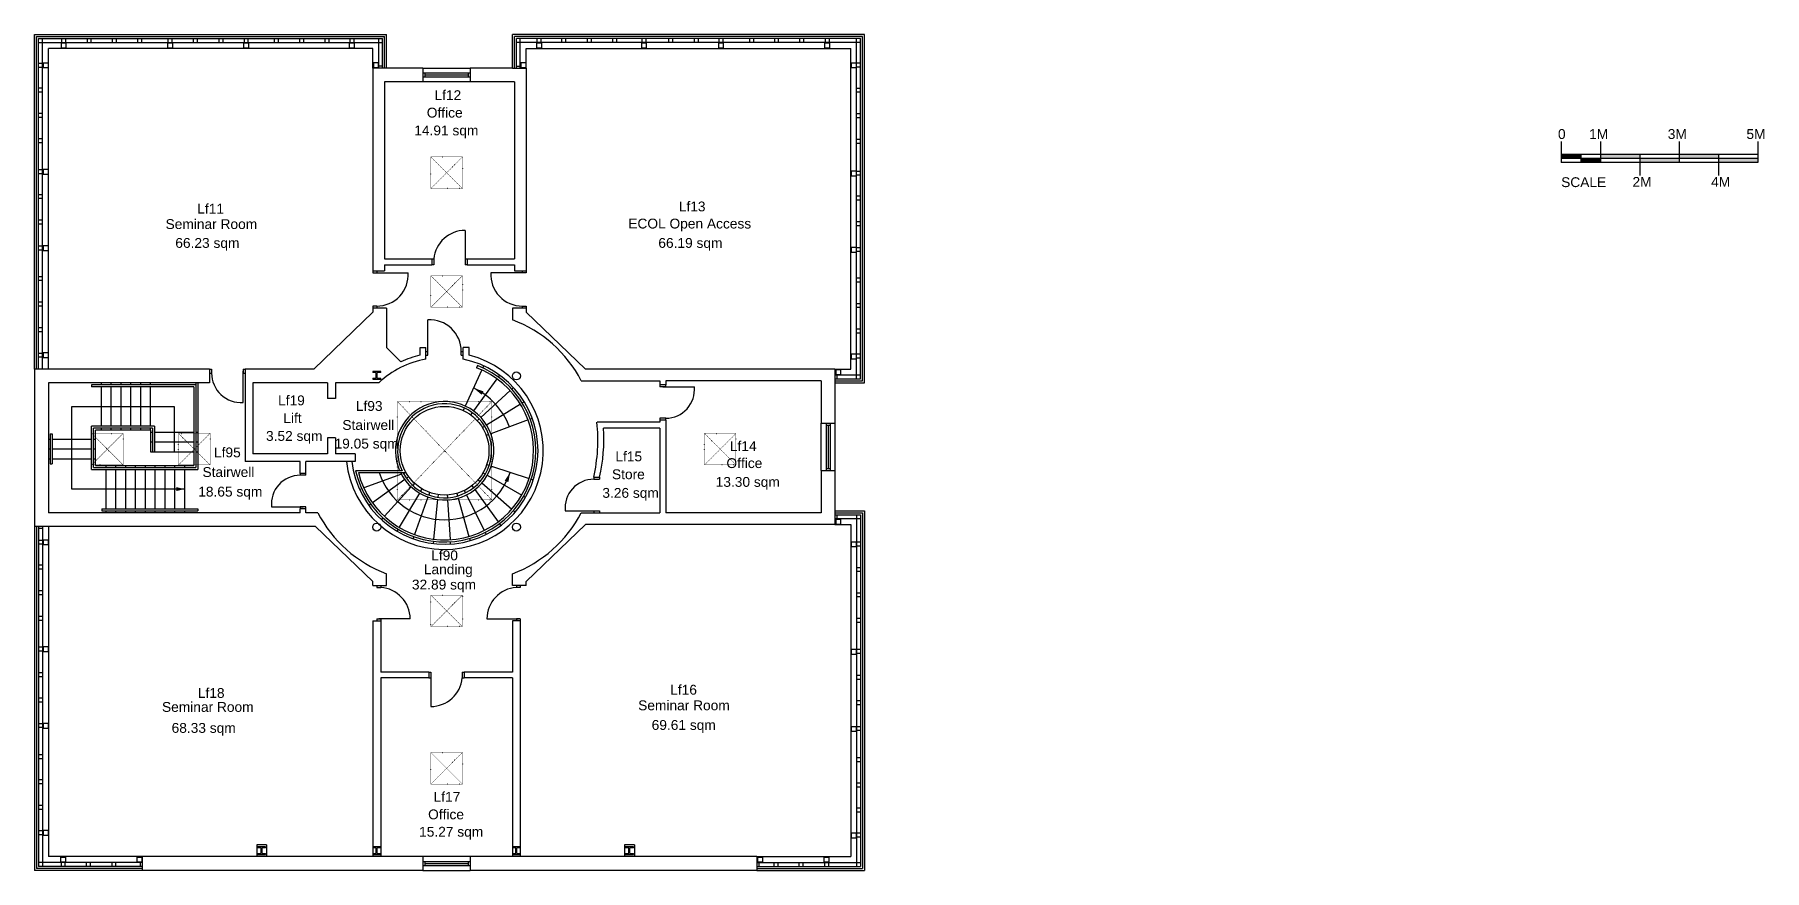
# Model space of a CAD drawing. Header units: millimetres. Extents: x 0 to 43983, y 255 to 59000.
# Drawn here: x 0 to 43983, y 37760 to 59000 of the extents above; entities that cross this region are included whole.
import ezdxf

# ---------------------------------------------------------------- set-up
doc = ezdxf.new("R2010")
doc.units = ezdxf.units.MM
doc.linetypes.add('DOT', pattern=[6.35, 0, -6.35])
for name, color, linetype in [('COLUMNS', 7, 'Continuous'), ('DOORS', 2, 'Continuous'), ('EXTERNAL WALLS', 1, 'Continuous'), ('INTERNAL WALLS', 3, 'Continuous'), ('ROOM NAME', 4, 'Continuous'), ('ROOM NUMBER', 7, 'Continuous'), ('SCALE', 7, 'Continuous'), ('STAIRS', 2, 'Continuous'), ('TEXT AREA', 6, 'Continuous'), ('WINDOWS', 4, 'Continuous')]:
    doc.layers.add(name, color=color, linetype=linetype)
doc.styles.add('CCCU STANDARD', font='arial.ttf')

msp = doc.modelspace()

# ---------------------------------------------------------------- linework, layer by layer
at = {"layer": 'COLUMNS'}
for p, q in [((673, 58788), (798, 58788)), ((673, 58788), (673, 58663)), ((673, 58663), (798, 58663)), ((798, 58788), (798, 58663)), ((3381, 58788), (3506, 58788)), ((3381, 58788), (3381, 58663)), ((3381, 58663), (3506, 58663)), ((3506, 58788), (3506, 58663)), ((5312, 58788), (5437, 58788)), ((5312, 58788), (5312, 58663)), ((5312, 58663), (5437, 58663)), ((5437, 58788), (5437, 58663)), ((8002, 58788), (8127, 58788)), ((8002, 58788), (8002, 58663)), ((8002, 58663), (8127, 58663)), ((8127, 58788), (8127, 58663)), ((12760, 58788), (12760, 58663)), ((12760, 58788), (12885, 58788)), ((12760, 58663), (12885, 58663)), ((12885, 58788), (12885, 58663)), ((15429, 58788), (15554, 58788)), ((15429, 58788), (15429, 58663)), ((15429, 58663), (15554, 58663)), ((15554, 58788), (15554, 58663)), ((17387, 58788), (17387, 58663)), ((17387, 58788), (17512, 58788)), ((17387, 58663), (17512, 58663)), ((17512, 58788), (17512, 58663)), ((20083, 58788), (20208, 58788)), ((20083, 58788), (20083, 58663)), ((20083, 58663), (20208, 58663)), ((20208, 58788), (20208, 58663)), ((217, 58287), (342, 58287)), ((217, 58287), (217, 58162)), ((217, 58162), (342, 58162)), ((342, 58287), (342, 58162)), ((8614, 58288), (8614, 58163)), ((8614, 58288), (8739, 58288)), ((8614, 58163), (8739, 58163)), ((8739, 58288), (8739, 58163)), ((12364, 58288), (12489, 58288)), ((12364, 58288), (12364, 58163)), ((12364, 58163), (12489, 58163)), ((12489, 58288), (12489, 58163)), ((20761, 58287), (20761, 58162)), ((20761, 58287), (20886, 58287)), ((20761, 58162), (20886, 58162)), ((20886, 58287), (20886, 58162)), ((217, 55580), (217, 55455)), ((217, 55580), (342, 55580)), ((217, 55455), (342, 55455)), ((342, 55580), (342, 55455)), ((20761, 55535), (20886, 55535)), ((20761, 55535), (20761, 55410)), ((20886, 55535), (20886, 55410)), ((20761, 55410), (20886, 55410)), ((217, 53641), (217, 53516)), ((217, 53641), (342, 53641)), ((217, 53516), (342, 53516)), ((342, 53641), (342, 53516)), ((20761, 53597), (20886, 53597)), ((20761, 53597), (20761, 53472)), ((20761, 53472), (20886, 53472)), ((20886, 53597), (20886, 53472)), ((217, 50918), (217, 50793)), ((217, 50918), (342, 50918)), ((217, 50793), (342, 50793)), ((342, 50918), (342, 50793)), ((20761, 50888), (20886, 50888)), ((20761, 50888), (20761, 50763)), ((20761, 50763), (20886, 50763)), ((20886, 50888), (20886, 50763)), ((8600, 50442), (8600, 50417)), ((8800, 50442), (8600, 50442)), ((8688, 50417), (8600, 50417)), ((8600, 50267), (8688, 50267)), ((8600, 50267), (8600, 50242)), ((8600, 50242), (8800, 50242)), ((8688, 50267), (8688, 50417)), ((8713, 50267), (8713, 50417)), ((8800, 50417), (8713, 50417)), ((8713, 50267), (8800, 50267)), ((8800, 50417), (8800, 50442)), ((8800, 50242), (8800, 50267)), ((20369, 50490), (20494, 50490)), ((20369, 50490), (20369, 50365)), ((20369, 50365), (20494, 50365)), ((20494, 50490), (20494, 50365)), ((20369, 46687), (20369, 46562)), ((20369, 46687), (20494, 46687)), ((20494, 46687), (20494, 46562)), ((20369, 46562), (20494, 46562)), ((217, 46163), (217, 46038)), ((217, 46163), (342, 46163)), ((217, 46038), (342, 46038)), ((342, 46163), (342, 46038)), ((20761, 46113), (20761, 45988)), ((20761, 46113), (20886, 46113)), ((20761, 45988), (20886, 45988)), ((20886, 46113), (20886, 45988)), ((217, 43451), (342, 43451)), ((217, 43451), (217, 43326)), ((217, 43326), (342, 43326)), ((342, 43451), (342, 43326)), ((20761, 43383), (20761, 43258)), ((20761, 43383), (20886, 43383)), ((20761, 43258), (20886, 43258)), ((20886, 43383), (20886, 43258)), ((217, 41500), (217, 41375)), ((217, 41500), (342, 41500)), ((217, 41375), (342, 41375)), ((342, 41500), (342, 41375)), ((20761, 41420), (20886, 41420)), ((20761, 41420), (20761, 41295)), ((20886, 41420), (20886, 41295)), ((20761, 41295), (20886, 41295)), ((217, 38781), (217, 38656)), ((217, 38781), (342, 38781)), ((342, 38781), (342, 38656)), ((20761, 38712), (20761, 38587)), ((20761, 38712), (20886, 38712)), ((20886, 38712), (20886, 38587)), ((217, 38656), (342, 38656)), ((5650, 38410), (5650, 38110)), ((5900, 38410), (5650, 38410)), ((5875, 38362), (5675, 38362)), ((5675, 38362), (5675, 38337)), ((5763, 38337), (5675, 38337)), ((5763, 38187), (5763, 38337)), ((5788, 38187), (5788, 38337)), ((5875, 38337), (5788, 38337)), ((5875, 38337), (5875, 38362)), ((5900, 38410), (5900, 38110)), ((8600, 38362), (8600, 38337)), ((8800, 38362), (8600, 38362)), ((8688, 38337), (8600, 38337)), ((8688, 38187), (8688, 38337)), ((8713, 38187), (8713, 38337)), ((8800, 38337), (8713, 38337)), ((8800, 38337), (8800, 38362)), ((12350, 38362), (12150, 38362)), ((12150, 38362), (12150, 38337)), ((12238, 38337), (12150, 38337)), ((12238, 38187), (12238, 38337)), ((12263, 38187), (12263, 38337)), ((12350, 38337), (12263, 38337)), ((12350, 38337), (12350, 38362)), ((15250, 38410), (15000, 38410)), ((15000, 38410), (15000, 38110)), ((15025, 38362), (15025, 38337)), ((15225, 38362), (15025, 38362)), ((15113, 38337), (15025, 38337)), ((15113, 38187), (15113, 38337)), ((15138, 38187), (15138, 38337)), ((15225, 38337), (15138, 38337)), ((15225, 38337), (15225, 38362)), ((15250, 38410), (15250, 38110)), ((20761, 38587), (20886, 38587)), ((662, 38099), (787, 38099)), ((662, 38099), (662, 37974)), ((662, 37974), (787, 37974)), ((787, 38099), (787, 37974)), ((2602, 38099), (2602, 37974)), ((2602, 38099), (2727, 38099)), ((2602, 37974), (2727, 37974)), ((2727, 38099), (2727, 37974)), ((5675, 38187), (5675, 38162)), ((5675, 38187), (5763, 38187)), ((5675, 38162), (5875, 38162)), ((5788, 38187), (5875, 38187)), ((5875, 38162), (5875, 38187)), ((8600, 38187), (8688, 38187)), ((8600, 38187), (8600, 38162)), ((8600, 38162), (8800, 38162)), ((8713, 38187), (8800, 38187)), ((8800, 38162), (8800, 38187)), ((12150, 38187), (12238, 38187)), ((12150, 38187), (12150, 38162)), ((12150, 38162), (12350, 38162)), ((12263, 38187), (12350, 38187)), ((12350, 38162), (12350, 38187)), ((15025, 38187), (15113, 38187)), ((15025, 38187), (15025, 38162)), ((15025, 38162), (15225, 38162)), ((15138, 38187), (15225, 38187)), ((15225, 38162), (15225, 38187)), ((18384, 38099), (18509, 38099)), ((18384, 38099), (18384, 37974)), ((18384, 37974), (18509, 37974)), ((18509, 38099), (18509, 37974)), ((20071, 38099), (20196, 38099)), ((20071, 38099), (20071, 37974)), ((20071, 37974), (20196, 37974)), ((20196, 38099), (20196, 37974))]:
    msp.add_line(p, q, dxfattribs=at)
for centre in [(12250, 50325), (8700, 46484), (12250, 46484)]:
    msp.add_circle(centre, 102, dxfattribs=at)
at = {"layer": 'DOORS'}
for p, q in [((10950, 54025), (10950, 53225)), ((10100, 53300), (10150, 53300)), ((10150, 53300), (10150, 53150)), ((10950, 53300), (10950, 53150)), ((10950, 53300), (11000, 53300)), ((8600, 53000), (8600, 52950)), ((8600, 52950), (8700, 52950)), ((8650, 52950), (9500, 52950)), ((8700, 53000), (8700, 52950)), ((10150, 53150), (10100, 53150)), ((11000, 53150), (10950, 53150)), ((12450, 52950), (11600, 52950)), ((12400, 53000), (12400, 52950)), ((12500, 52950), (12400, 52950)), ((12500, 53000), (12500, 52950)), ((8700, 52100), (8600, 52100)), ((8600, 52100), (8600, 52050)), ((8700, 52100), (8700, 52050)), ((12400, 52100), (12500, 52100)), ((12400, 52100), (12400, 52050)), ((12500, 52100), (12500, 52050)), ((10000, 50900), (10000, 51750)), ((9950, 50950), (10000, 50950)), ((9950, 50850), (10000, 50850)), ((10000, 50850), (10000, 50950)), ((10850, 50850), (10850, 50950)), ((10850, 50950), (10900, 50950)), ((10850, 50850), (10900, 50850)), ((4450, 50500), (4500, 50500)), ((4450, 50400), (4500, 50400)), ((4500, 50500), (4500, 50400)), ((5300, 50500), (5300, 50400)), ((5300, 50500), (5350, 50500)), ((5300, 49650), (5300, 50450)), ((5300, 50400), (5350, 50400)), ((15900, 50100), (15900, 50050)), ((16050, 50050), (15900, 50050)), ((15975, 50050), (16775, 50050)), ((16050, 50050), (16050, 50100)), ((16050, 49250), (15900, 49250)), ((15900, 49250), (15900, 49200)), ((16050, 49200), (16050, 49250)), ((6750, 47850), (6750, 47800)), ((6900, 47800), (6750, 47800)), ((6900, 47800), (6900, 47850)), ((14216, 47750), (14216, 47700)), ((14216, 47700), (14366, 47700)), ((14366, 47750), (14366, 47700)), ((6025, 47000), (6825, 47000)), ((6900, 47000), (6750, 47000)), ((6750, 47000), (6750, 46950)), ((6900, 46950), (6900, 47000)), ((13491, 46900), (14291, 46900)), ((14216, 46900), (14366, 46900)), ((14216, 46900), (14216, 46850)), ((14366, 46900), (14366, 46850)), ((8700, 45000), (8700, 44950)), ((8700, 44950), (8800, 44950)), ((8800, 45000), (8800, 44950)), ((12250, 45000), (12250, 44950)), ((12350, 44950), (12250, 44950)), ((12350, 45000), (12350, 44950)), ((8700, 44150), (8800, 44150)), ((8700, 44150), (8700, 44100)), ((9550, 44150), (8750, 44150)), ((8800, 44150), (8800, 44100)), ((11500, 44150), (12300, 44150)), ((12350, 44150), (12250, 44150)), ((12250, 44150), (12250, 44100)), ((12350, 44150), (12350, 44100)), ((10025, 42800), (10075, 42800)), ((10075, 42800), (10075, 42650)), ((10075, 42725), (10075, 41925)), ((10875, 42800), (10875, 42650)), ((10875, 42800), (10925, 42800)), ((10025, 42650), (10075, 42650)), ((10875, 42650), (10925, 42650))]:
    msp.add_line(p, q, dxfattribs=at)
for centre, radius, start, end in [((10950, 53221), 804, 90, 174.3689), ((8700, 52901), 801, 270, 3.4714), ((12400, 52901), 801, 176.5286, 270), ((10049, 50950), 801, 0, 93.4714), ((5252, 50400), 752, 180, 273.6952), ((16050, 49979), 729, 270, 5.6311), ((6750, 47071), 729, 90, 185.6311), ((14216, 46971), 729, 90, 185.6311), ((8748, 44150), 802, 0, 86.3048), ((12302, 44150), 802, 93.6952, 180), ((10075, 42729), 804, 270, 354.3689)]:
    msp.add_arc(centre, radius, start, end, dxfattribs=at)
at = {"layer": 'EXTERNAL WALLS'}
for p, q in [((9875, 58150), (8950, 58150)), ((12150, 58150), (11075, 58150)), ((9875, 57800), (8900, 57800)), ((12200, 57800), (11075, 57800)), ((0, 50500), (0, 46500)), ((350, 50150), (350, 46850)), ((20000, 50200), (20000, 49125)), ((20350, 50500), (20350, 49125)), ((20000, 47925), (20000, 46850)), ((20350, 47925), (20350, 46550)), ((9875, 38110), (2732, 38110)), ((18368, 38110), (11075, 38110)), ((9875, 37760), (2732, 37760)), ((18368, 37760), (11075, 37760))]:
    msp.add_line(p, q, dxfattribs=at)
at = {"layer": 'INTERNAL WALLS'}
for p, q in [((8600, 58150), (8600, 53000)), ((12500, 58150), (12500, 53000)), ((8900, 57800), (8900, 53300)), ((12200, 57800), (12200, 53300)), ((8900, 53300), (10100, 53300)), ((10100, 53300), (10100, 53150)), ((11000, 53300), (11000, 53150)), ((11000, 53300), (12200, 53300)), ((8600, 53000), (8900, 53000)), ((8900, 53150), (10100, 53150)), ((8900, 53150), (8900, 53000)), ((11000, 53150), (12200, 53150)), ((12200, 53150), (12200, 53000)), ((12200, 53000), (12500, 53000)), ((8600, 51950), (7100, 50500)), ((8950, 52050), (8600, 52050)), ((8600, 52050), (8600, 51950)), ((8950, 52050), (8950, 51050)), ((12500, 52050), (12150, 52050)), ((12150, 52050), (12150, 51750)), ((12500, 52050), (12500, 51950)), ((14009, 50500), (12500, 51950)), ((8950, 51050), (9315, 50684)), ((9800, 51050), (9950, 51050)), ((9800, 50850), (9800, 51050)), ((9950, 50750), (9950, 51050)), ((10900, 50750), (10900, 51050)), ((11050, 51050), (10900, 51050)), ((11050, 50853), (11050, 51050)), ((4450, 50500), (350, 50500)), ((4450, 50150), (350, 50150)), ((4450, 50500), (4450, 50150)), ((7100, 50500), (5350, 50500)), ((5350, 50500), (5350, 48150)), ((5550, 50150), (5550, 48350)), ((7450, 50150), (5550, 50150)), ((7450, 50150), (7450, 49750)), ((8750, 50150), (7650, 50150)), ((7650, 50150), (7650, 49750)), ((13900, 50200), (15900, 50200)), ((20350, 50500), (14009, 50500)), ((15900, 50200), (15900, 50100)), ((20000, 50200), (16050, 50200)), ((16050, 50200), (16050, 50100)), ((7650, 49750), (7450, 49750)), ((16050, 50100), (15900, 50100)), ((15900, 49150), (14300, 49150)), ((15900, 49000), (14463, 49000)), ((16050, 49200), (15900, 49200)), ((15900, 49200), (15900, 49150)), ((15900, 49000), (15900, 46850)), ((16050, 49200), (16050, 46850)), ((7650, 48750), (7450, 48750)), ((7450, 48750), (7450, 48350)), ((7650, 48750), (7650, 48350)), ((6750, 48150), (5350, 48150)), ((7450, 48350), (5550, 48350)), ((6750, 47850), (6750, 48150)), ((8150, 48150), (6900, 48150)), ((6900, 47850), (6900, 48150)), ((8150, 48350), (7650, 48350)), ((8150, 48350), (8150, 48150)), ((6900, 47850), (6750, 47850)), ((14216, 47750), (14366, 47750)), ((6750, 46850), (350, 46850)), ((6750, 46850), (6750, 46950)), ((6900, 46950), (6750, 46950)), ((6900, 46850), (6900, 46950)), ((7200, 46850), (6900, 46850)), ((13900, 46850), (15900, 46850)), ((20000, 46850), (16050, 46850)), ((7143, 46500), (0, 46500)), ((7143, 46500), (8600, 45100)), ((14009, 46550), (12500, 45100)), ((20350, 46550), (14009, 46550)), ((8600, 45000), (8600, 45100)), ((8600, 45000), (8950, 45000)), ((8950, 45000), (8950, 45300)), ((12150, 45000), (12150, 45300)), ((12500, 45000), (12150, 45000)), ((12500, 45000), (12500, 45100)), ((8600, 44100), (8800, 44100)), ((8600, 44100), (8600, 38110)), ((8800, 44100), (8800, 42800)), ((12350, 44100), (12150, 44100)), ((12150, 44100), (12150, 42800)), ((12350, 44100), (12350, 38110)), ((10025, 42800), (8800, 42800)), ((10025, 42800), (10025, 42650)), ((12150, 42800), (10925, 42800)), ((10925, 42800), (10925, 42650)), ((8800, 42650), (8800, 38110)), ((10025, 42650), (8800, 42650)), ((12150, 42650), (10925, 42650)), ((12150, 42650), (12150, 38110))]:
    msp.add_line(p, q, dxfattribs=at)
for centre, radius, start, end in [((11009, 48699), 3258, 27.4419, 69.4945), ((10425, 48424), 2508, 186.2829, 75.5676), ((10425, 48424), 2375, 186.6354, 78.463), ((10320, 48510), 2270, 99.3796, 133.7505), ((10268, 48686), 2214, 102.194, 115.4941), ((10061, 48702), 4262, 347.0886, 6.0278), ((10211, 48702), 4262, 347.0886, 4.0036), ((10091, 48351), 3258, 207.4419, 249.4945), ((11009, 48351), 3258, 290.5055, 332.5581)]:
    msp.add_arc(centre, radius, start, end, dxfattribs=at)
at = {"layer": 'SCALE'}
for p, q in [((38816, 56286), (38816, 55751)), ((43816, 55951), (38816, 55951)), ((39316, 55951), (39316, 55751)), ((39816, 56286), (39816, 55751)), ((40816, 55951), (40816, 55416)), ((41816, 56286), (41816, 55751)), ((42816, 55951), (42816, 55416)), ((43816, 56286), (43816, 55751)), ((43816, 55851), (38816, 55851)), ((43816, 55751), (38816, 55751))]:
    msp.add_line(p, q, dxfattribs=at)
for points in [[(38816, 55951), (39316, 55951), (38816, 55851), (39316, 55851)], [(39816, 55951), (40816, 55951), (39816, 55851), (40816, 55851)], [(41816, 55951), (42816, 55951), (41816, 55851), (42816, 55851)], [(39316, 55851), (39816, 55851), (39316, 55751), (39816, 55751)], [(40816, 55851), (41816, 55851), (40816, 55751), (41816, 55751)], [(42816, 55851), (43816, 55851), (42816, 55751), (43816, 55751)]]:
    msp.add_solid(points, dxfattribs=at)
at = {"layer": 'STAIRS'}
for p, q in [((11258, 50588), (11238, 50535)), ((11417, 50582), (11393, 50531)), ((1700, 50100), (1700, 50150)), ((1950, 50100), (1950, 50150)), ((2200, 50100), (2200, 50150)), ((2450, 50100), (2450, 50150)), ((2700, 50100), (2700, 50150)), ((2950, 50100), (2950, 50150)), ((4100, 50150), (4100, 50100)), ((4150, 50150), (4150, 47950)), ((11369, 50479), (10948, 49561)), ((11753, 50256), (11159, 49437)), ((11819, 50347), (11786, 50301)), ((4100, 50100), (1450, 50100)), ((1450, 50100), (1450, 50050)), ((4050, 50050), (1450, 50050)), ((1700, 49050), (1700, 50050)), ((1950, 49050), (1950, 50050)), ((2200, 49050), (2200, 50050)), ((2450, 49050), (2450, 50050)), ((2700, 49050), (2700, 50050)), ((2950, 49050), (2950, 50050)), ((4050, 50050), (4050, 48050)), ((4100, 50100), (4100, 48000)), ((12091, 49955), (11346, 49271)), ((12174, 50031), (12132, 49993)), ((950, 49550), (3550, 49550)), ((950, 47450), (950, 49550)), ((3550, 49550), (3550, 48400)), ((10924, 49510), (10896, 49448)), ((11127, 49392), (11086, 49337)), ((12354, 49605), (11492, 49078)), ((12451, 49664), (12402, 49635)), ((400, 48851), (400, 48093)), ((400, 48851), (450, 48851)), ((450, 48851), (450, 48093)), ((3050, 49050), (1450, 49050)), ((1450, 47950), (1450, 49050)), ((3000, 49000), (1500, 49000)), ((1500, 48000), (1500, 49000)), ((2950, 48950), (1550, 48950)), ((1550, 48050), (1550, 48950)), ((1700, 48950), (1700, 49000)), ((1950, 48950), (1950, 49000)), ((2200, 48950), (2200, 49000)), ((2450, 48950), (2450, 49000)), ((2700, 48950), (2700, 49000)), ((2950, 48950), (2950, 49000)), ((2950, 48950), (2950, 48400)), ((2950, 48900), (3000, 48900)), ((3000, 49000), (3000, 48400)), ((3050, 49050), (3050, 48400)), ((3050, 48900), (4050, 48900)), ((4100, 48900), (4150, 48900)), ((11305, 49233), (11255, 49187)), ((11444, 49048), (11386, 49013)), ((11546, 48838), (11482, 48814)), ((12547, 49207), (11599, 48857)), ((12653, 49246), (12600, 49226)), ((350, 48722), (400, 48722)), ((350, 48472), (400, 48472)), ((450, 48722), (1450, 48722)), ((450, 48472), (1450, 48472)), ((1500, 48722), (1550, 48722)), ((1500, 48472), (1550, 48472)), ((2950, 48650), (3000, 48650)), ((2950, 48400), (4050, 48400)), ((3050, 48650), (4050, 48650)), ((4100, 48650), (4150, 48650)), ((4100, 48400), (4150, 48400)), ((350, 48222), (400, 48222)), ((400, 48093), (450, 48093)), ((450, 48222), (1450, 48222)), ((1450, 47950), (4150, 47950)), ((1500, 48222), (1550, 48222)), ((1500, 48000), (4100, 48000)), ((1550, 48050), (4050, 48050)), ((1809, 48050), (1809, 48000)), ((1809, 47950), (1809, 46950)), ((2059, 48050), (2059, 48000)), ((2059, 47950), (2059, 46950)), ((2309, 48050), (2309, 48000)), ((2309, 47950), (2309, 46950)), ((2559, 48050), (2559, 48000)), ((2559, 47950), (2559, 46950)), ((2809, 48050), (2809, 48000)), ((2809, 47950), (2809, 46950)), ((3059, 48050), (3059, 48000)), ((3059, 47950), (3059, 46950)), ((3309, 48050), (3309, 48000)), ((3309, 47950), (3309, 46950)), ((3559, 48050), (3559, 48000)), ((3559, 47950), (3559, 46950)), ((3809, 48050), (3809, 48000)), ((3809, 47950), (3809, 46950)), ((11495, 48072), (11560, 48051)), ((11614, 48033), (12573, 47717)), ((8163, 47919), (9342, 47919)), ((8233, 47869), (9445, 47869)), ((9326, 47826), (8370, 47479)), ((9411, 47691), (8593, 47099)), ((9578, 47504), (8893, 46760)), ((9445, 47869), (9380, 47845)), ((9512, 47764), (9457, 47724)), ((9662, 47595), (9616, 47545)), ((11119, 47537), (11159, 47481)), ((11277, 47687), (11328, 47642)), ((11371, 47605), (12135, 46944)), ((11402, 47863), (11461, 47829)), ((11510, 47801), (12386, 47297)), ((12627, 47700), (12681, 47682)), ((3809, 47450), (950, 47450)), ((8317, 47459), (8264, 47440)), ((8547, 47066), (8501, 47032)), ((9787, 47348), (9272, 46479)), ((10001, 47247), (9659, 46296)), ((9850, 47455), (9816, 47396)), ((10043, 47364), (10020, 47300)), ((10245, 47186), (10145, 46180)), ((10258, 47310), (10251, 47242)), ((10494, 47300), (10498, 47231)), ((10501, 47176), (10563, 46167)), ((10733, 47340), (10751, 47275)), ((10767, 47221), (11043, 46249)), ((10926, 47415), (10956, 47354)), ((10981, 47304), (11431, 46399)), ((11192, 47436), (11784, 46616)), ((12435, 47269), (12484, 47241)), ((1707, 46950), (4150, 46950)), ((1707, 46950), (1707, 46900)), ((1707, 46900), (4150, 46900)), ((1809, 46900), (1809, 46850)), ((2059, 46900), (2059, 46850)), ((2309, 46900), (2309, 46850)), ((2559, 46900), (2559, 46850)), ((2809, 46900), (2809, 46850)), ((3059, 46900), (3059, 46850)), ((3309, 46900), (3309, 46850)), ((3559, 46900), (3559, 46850)), ((3809, 46900), (3809, 46850)), ((4150, 46950), (4150, 46900)), ((8855, 46719), (8817, 46677)), ((12177, 46907), (12220, 46869)), ((9243, 46430), (9214, 46381)), ((9640, 46243), (9621, 46190)), ((11058, 46194), (11074, 46140)), ((11456, 46348), (11481, 46297)), ((11817, 46570), (11850, 46524)), ((10140, 46124), (10134, 46067)), ((10567, 46111), (10570, 46054))]:
    msp.add_line(p, q, dxfattribs=at)
for points in [[(11159, 50020, 0, 100, 0), (11392, 49891, 100, 100, 0)], [(12093, 47875, 0, 100, 0), (11999, 47645, 100, 100, 0)], [(3809, 47450, 0, 100, 0), (3604, 47450, 100, 100, 0)]]:
    msp.add_lwpolyline(points, format="xyseb", dxfattribs=at)
msp.add_circle((10425, 48424), 1127, dxfattribs=at)
for radius, start, end in [(2318, 192.604, 68.9272), (2262, 194.2269, 68.9272), (1756, 20.2422, 65.3168), (1251, 206.3738, 203.8452), (1195, 207.7134, 205.0379), (1756, 198.4485, 341.7854)]:
    msp.add_arc((10425, 48424), radius, start, end, dxfattribs=at)
at = {"layer": 'WINDOWS'}
for p, q in [((0, 59000), (8950, 59000)), ((0, 50500), (0, 59000)), ((50, 50500), (50, 58950)), ((50, 58950), (8900, 58950)), ((8900, 58150), (8900, 58950)), ((8950, 58150), (8950, 59000)), ((21100, 59000), (12150, 59000)), ((12150, 58150), (12150, 59000)), ((21050, 58950), (12200, 58950)), ((12200, 58150), (12200, 58950)), ((21050, 50200), (21050, 58950)), ((21100, 50150), (21100, 59000)), ((100, 50500), (100, 58900)), ((100, 58900), (8850, 58900)), ((100, 58800), (8850, 58800)), ((200, 50500), (200, 58900)), ((350, 50500), (350, 58650)), ((8600, 58650), (350, 58650)), ((686, 58900), (686, 58800)), ((786, 58900), (786, 58800)), ((1334, 58900), (1334, 58800)), ((1434, 58900), (1434, 58800)), ((1975, 58900), (1975, 58800)), ((2075, 58900), (2075, 58800)), ((2616, 58900), (2616, 58800)), ((2716, 58900), (2716, 58800)), ((3391, 58900), (3391, 58800)), ((3491, 58900), (3491, 58800)), ((4033, 58900), (4033, 58800)), ((4133, 58900), (4133, 58800)), ((4683, 58900), (4683, 58800)), ((4783, 58900), (4783, 58800)), ((5325, 58900), (5325, 58800)), ((5425, 58900), (5425, 58800)), ((6094, 58900), (6094, 58800)), ((6194, 58900), (6194, 58800)), ((6738, 58900), (6738, 58800)), ((6838, 58900), (6838, 58800)), ((7379, 58900), (7379, 58800)), ((7479, 58900), (7479, 58800)), ((8014, 58900), (8014, 58800)), ((8114, 58900), (8114, 58800)), ((8600, 58150), (8600, 58650)), ((8750, 58150), (8750, 58900)), ((8850, 58150), (8850, 58900)), ((21000, 58900), (12250, 58900)), ((12250, 58150), (12250, 58900)), ((21000, 58800), (12250, 58800)), ((12350, 58150), (12350, 58900)), ((12500, 58650), (20750, 58650)), ((12500, 58150), (12500, 58650)), ((12771, 58900), (12771, 58800)), ((12871, 58900), (12871, 58800)), ((13395, 58900), (13395, 58800)), ((13495, 58900), (13495, 58800)), ((14053, 58900), (14053, 58800)), ((14153, 58900), (14153, 58800)), ((14697, 58900), (14697, 58800)), ((14797, 58900), (14797, 58800)), ((15439, 58900), (15439, 58800)), ((15539, 58900), (15539, 58800)), ((16118, 58900), (16118, 58800)), ((16218, 58900), (16218, 58800)), ((16768, 58900), (16768, 58800)), ((16868, 58900), (16868, 58800)), ((17399, 58900), (17399, 58800)), ((17499, 58900), (17499, 58800)), ((18175, 58900), (18175, 58800)), ((18275, 58900), (18275, 58800)), ((18810, 58900), (18810, 58800)), ((18910, 58900), (18910, 58800)), ((19451, 58900), (19451, 58800)), ((19551, 58900), (19551, 58800)), ((20099, 58900), (20099, 58800)), ((20199, 58900), (20199, 58800)), ((20750, 50500), (20750, 58650)), ((20900, 50250), (20900, 58900)), ((21000, 50250), (21000, 58900)), ((100, 58273), (200, 58273)), ((100, 58173), (200, 58173)), ((8950, 58150), (8600, 58150)), ((8850, 58200), (8750, 58200)), ((9875, 58150), (9875, 57800)), ((9875, 58150), (11075, 58150)), ((11075, 58150), (11075, 57800)), ((12150, 58150), (12500, 58150)), ((12250, 58200), (12350, 58200)), ((21000, 58273), (20900, 58273)), ((21000, 58173), (20900, 58173)), ((100, 57646), (200, 57646)), ((9875, 58025), (11075, 58025)), ((9875, 57925), (11075, 57925)), ((11075, 57800), (9875, 57800)), ((9925, 58025), (9925, 57925)), ((9925, 57975), (11025, 57975)), ((11025, 58025), (11025, 57925)), ((21000, 57634), (20900, 57634)), ((100, 57546), (200, 57546)), ((21000, 57534), (20900, 57534)), ((100, 57003), (200, 57003)), ((100, 56903), (200, 56903)), ((21000, 56984), (20900, 56984)), ((21000, 56884), (20900, 56884)), ((100, 56360), (200, 56360)), ((21000, 56334), (20900, 56334)), ((100, 56260), (200, 56260)), ((21000, 56234), (20900, 56234)), ((100, 55570), (200, 55570)), ((100, 55470), (200, 55470)), ((21000, 55525), (20900, 55525)), ((21000, 55425), (20900, 55425)), ((100, 54940), (200, 54940)), ((100, 54840), (200, 54840)), ((21000, 54896), (20900, 54896)), ((21000, 54796), (20900, 54796)), ((100, 54290), (200, 54290)), ((100, 54190), (200, 54190)), ((21000, 54239), (20900, 54239)), ((21000, 54139), (20900, 54139)), ((100, 53630), (200, 53630)), ((100, 53530), (200, 53530)), ((21000, 53585), (20900, 53585)), ((21000, 53485), (20900, 53485)), ((100, 52857), (200, 52857)), ((21000, 52812), (20900, 52812)), ((100, 52757), (200, 52757)), ((21000, 52712), (20900, 52712)), ((100, 52207), (200, 52207)), ((100, 52107), (200, 52107)), ((21000, 52162), (20900, 52162)), ((21000, 52062), (20900, 52062)), ((100, 51557), (200, 51557)), ((21000, 51512), (20900, 51512)), ((100, 51457), (200, 51457)), ((21000, 51412), (20900, 51412)), ((100, 50907), (200, 50907)), ((100, 50807), (200, 50807)), ((21000, 50875), (20900, 50875)), ((21000, 50775), (20900, 50775)), ((350, 50500), (0, 50500)), ((20350, 50500), (20750, 50500)), ((20350, 50350), (21000, 50350)), ((20350, 50250), (21000, 50250)), ((20350, 50200), (21050, 50200)), ((20350, 50150), (21100, 50150)), ((20400, 50350), (20400, 50250)), ((20000, 49125), (20350, 49125)), ((20000, 47925), (20000, 49125)), ((20125, 49125), (20125, 47925)), ((20125, 49075), (20225, 49075)), ((20175, 49075), (20175, 47975)), ((20225, 49125), (20225, 47925)), ((20350, 49125), (20350, 47925)), ((20125, 47975), (20225, 47975)), ((20000, 47925), (20350, 47925)), ((20350, 46900), (21100, 46900)), ((20350, 46850), (21050, 46850)), ((20350, 46800), (21000, 46800)), ((20350, 46700), (21000, 46700)), ((20400, 46800), (20400, 46700)), ((20900, 46800), (20900, 37860)), ((21000, 46800), (21000, 37860)), ((21050, 46850), (21050, 37810)), ((21100, 46900), (21100, 37760)), ((0, 46500), (0, 37760)), ((50, 46500), (50, 37810)), ((100, 46500), (100, 37860)), ((200, 46450), (100, 46450)), ((200, 46500), (200, 37860)), ((350, 46500), (350, 38110)), ((20350, 46550), (20750, 46550)), ((20750, 46550), (20750, 38110)), ((100, 46156), (200, 46156)), ((100, 46056), (200, 46056)), ((21000, 46103), (20900, 46103)), ((21000, 46003), (20900, 46003)), ((100, 45522), (200, 45522)), ((100, 45422), (200, 45422)), ((21000, 45453), (20900, 45453)), ((21000, 45353), (20900, 45353)), ((100, 44873), (200, 44873)), ((100, 44773), (200, 44773)), ((21000, 44809), (20900, 44809)), ((21000, 44709), (20900, 44709)), ((100, 44223), (200, 44223)), ((100, 44123), (200, 44123)), ((21000, 44159), (20900, 44159)), ((21000, 44059), (20900, 44059)), ((100, 43438), (200, 43438)), ((100, 43338), (200, 43338)), ((21000, 43374), (20900, 43374)), ((21000, 43274), (20900, 43274)), ((100, 42788), (200, 42788)), ((100, 42688), (200, 42688)), ((21000, 42714), (20900, 42714)), ((21000, 42614), (20900, 42614)), ((100, 42144), (200, 42144)), ((100, 42044), (200, 42044)), ((21000, 42070), (20900, 42070)), ((21000, 41970), (20900, 41970)), ((100, 41496), (200, 41496)), ((100, 41396), (200, 41396)), ((21000, 41411), (20900, 41411)), ((21000, 41311), (20900, 41311)), ((100, 40706), (200, 40706)), ((100, 40606), (200, 40606)), ((21000, 40621), (20900, 40621)), ((21000, 40521), (20900, 40521)), ((100, 40068), (200, 40068)), ((100, 39968), (200, 39968)), ((21000, 39978), (20900, 39978)), ((21000, 39878), (20900, 39878)), ((100, 39420), (200, 39420)), ((100, 39320), (200, 39320)), ((21000, 39341), (20900, 39341)), ((21000, 39241), (20900, 39241)), ((100, 38772), (200, 38772)), ((100, 38672), (200, 38672)), ((21000, 38703), (20900, 38703)), ((21000, 38603), (20900, 38603)), ((2732, 37960), (100, 37960)), ((2732, 37860), (100, 37860)), ((2732, 38110), (350, 38110)), ((673, 37960), (673, 37860)), ((773, 37960), (773, 37860)), ((1312, 37960), (1312, 37860)), ((1412, 37960), (1412, 37860)), ((1960, 37960), (1960, 37860)), ((2060, 37960), (2060, 37860)), ((2682, 37960), (2682, 37860)), ((2732, 38110), (2732, 37760)), ((9875, 38110), (9875, 37760)), ((11075, 38110), (9875, 38110)), ((9875, 37985), (11075, 37985)), ((9875, 37885), (11075, 37885)), ((9925, 37985), (9925, 37885)), ((9925, 37935), (11025, 37935)), ((11025, 37985), (11025, 37885)), ((11075, 38110), (11075, 37760)), ((18368, 38110), (18368, 37760)), ((18368, 38110), (20750, 38110)), ((18368, 37960), (21000, 37960)), ((18368, 37860), (21000, 37860)), ((18418, 37960), (18418, 37860)), ((18797, 37960), (18797, 37860)), ((18897, 37960), (18897, 37860)), ((19434, 37960), (19434, 37860)), ((19534, 37960), (19534, 37860)), ((20083, 37960), (20083, 37860)), ((20183, 37960), (20183, 37860)), ((2732, 37760), (0, 37760)), ((2732, 37810), (50, 37810)), ((9875, 37760), (11075, 37760)), ((18368, 37810), (21050, 37810)), ((18368, 37760), (21100, 37760))]:
    msp.add_line(p, q, dxfattribs=at)
at = {"layer": 'WINDOWS', "linetype": 'DOT'}
for p, q in [((10077, 55890), (10877, 55890)), ((10077, 55890), (10877, 55090)), ((10877, 55890), (10077, 55090)), ((10077, 55090), (10077, 55890)), ((10877, 55890), (10877, 55090)), ((10877, 55090), (10077, 55090)), ((10877, 52871), (10077, 52071)), ((10077, 52871), (10877, 52071)), ((10077, 52871), (10877, 52871)), ((10077, 52071), (10077, 52871)), ((10877, 52871), (10877, 52071)), ((10877, 52071), (10077, 52071)), ((9225, 47173), (9225, 49676)), ((9225, 49676), (11625, 49676)), ((9225, 49676), (11625, 47173)), ((11625, 49676), (9225, 47173)), ((11625, 47173), (11625, 49676)), ((1450, 48865), (2250, 48865)), ((1450, 48065), (1450, 48865)), ((1450, 48865), (2250, 48065)), ((2250, 48865), (1450, 48065)), ((2250, 48865), (2250, 48065)), ((3660, 48865), (4460, 48865)), ((3660, 48065), (3660, 48865)), ((3660, 48865), (4460, 48065)), ((4460, 48865), (3660, 48065)), ((4460, 48865), (4460, 48065)), ((17033, 48865), (17833, 48865)), ((17033, 48065), (17033, 48865)), ((17033, 48865), (17833, 48065)), ((17833, 48865), (17033, 48065)), ((17833, 48865), (17833, 48065)), ((2250, 48065), (1450, 48065)), ((4460, 48065), (3660, 48065)), ((17833, 48065), (17033, 48065)), ((9225, 47173), (11625, 47173)), ((10077, 44755), (10877, 44755)), ((10077, 43955), (10077, 44755)), ((10077, 44755), (10877, 43955)), ((10877, 44755), (10077, 43955)), ((10877, 44755), (10877, 43955)), ((10877, 43955), (10077, 43955)), ((10877, 40754), (10077, 39954)), ((10077, 40754), (10877, 39954)), ((10077, 40754), (10877, 40754)), ((10077, 39954), (10077, 40754)), ((10877, 40754), (10877, 39954)), ((10877, 39954), (10077, 39954))]:
    msp.add_line(p, q, dxfattribs=at)

# ---------------------------------------------------------------- texts
at = {"layer": 'ROOM NAME', "char_height": 250, "attachment_point": 5, "style": 'CCCU STANDARD'}
for s, insert in [('Office', (10428, 57015)), ('Seminar Room', (4495, 54183)), ('ECOL Open Access', (16658, 54160)), ('Lift', (6558, 49253)), ('Stairwell', (8485, 49078)), ('Stairwell', (4929, 47881)), ('Store', (15098, 47825)), ('Office', (18048, 48108)), ('Landing', (10519, 45374)), ('Seminar Room', (4404, 41912)), ('Seminar Room', (16511, 41953)), ('Office', (10462, 39181))]:
    msp.add_mtext_dynamic_manual_height_columns(s, width=3993.79, gutter_width=1250, heights=[0], dxfattribs=dict(at, insert=insert))
at = {"layer": 'ROOM NUMBER', "char_height": 250, "attachment_point": 5, "style": 'CCCU STANDARD'}
for s, insert in [('Lf12', (10507, 57461)), ('Lf11', (4477, 54577)), ('Lf13', (16719, 54631)), ('Lf19', (6531, 49703)), ('Lf93', (8507, 49561)), ('Lf95', (4902, 48380)), ('Lf15', (15107, 48279)), ('Lf14', (18019, 48543)), ('Lf90', (10424, 45763)), ('Lf18', (4491, 42267)), ('Lf16', (16502, 42349)), ('Lf17', (10486, 39629))]:
    msp.add_mtext_dynamic_manual_height_columns(s, width=1649.87, gutter_width=1250, heights=[0], dxfattribs=dict(at, insert=insert))
at = {"layer": 'SCALE', "char_height": 250, "attachment_point": 1, "style": 'CCCU STANDARD'}
for s, insert, width in [('0', (38734, 56598), 562), ('1M', (39526, 56598), 562), ('3M', (41526, 56598), 562), ('5M', (43526, 56598), 562), ('SCALE', (38815, 55375), 4479.62), ('2M', (40628, 55382), 562), ('4M', (42628, 55382), 562)]:
    msp.add_mtext(s, dxfattribs=dict(at, insert=insert, width=width))
at = {"layer": 'TEXT AREA', "char_height": 250, "width": 3701.19, "attachment_point": 5, "style": 'CCCU STANDARD'}
for s, insert in [('14.91 sqm', (10469, 56527)), ('66.23 sqm', (4393, 53668)), ('66.19 sqm', (16675, 53668)), ('3.52 sqm', (6602, 48763)), ('19.05 sqm', (8442, 48568)), ('18.65 sqm', (4976, 47348)), ('13.30 sqm', (18133, 47595)), ('3.26 sqm', (15154, 47316)), ('32.89 sqm', (10409, 44986)), ('68.33 sqm', (4299, 41343)), ('69.61 sqm', (16505, 41418)), ('15.27 sqm', (10592, 38704))]:
    msp.add_mtext(s, dxfattribs=dict(at, insert=insert))

doc.saveas('drawing.dxf')
